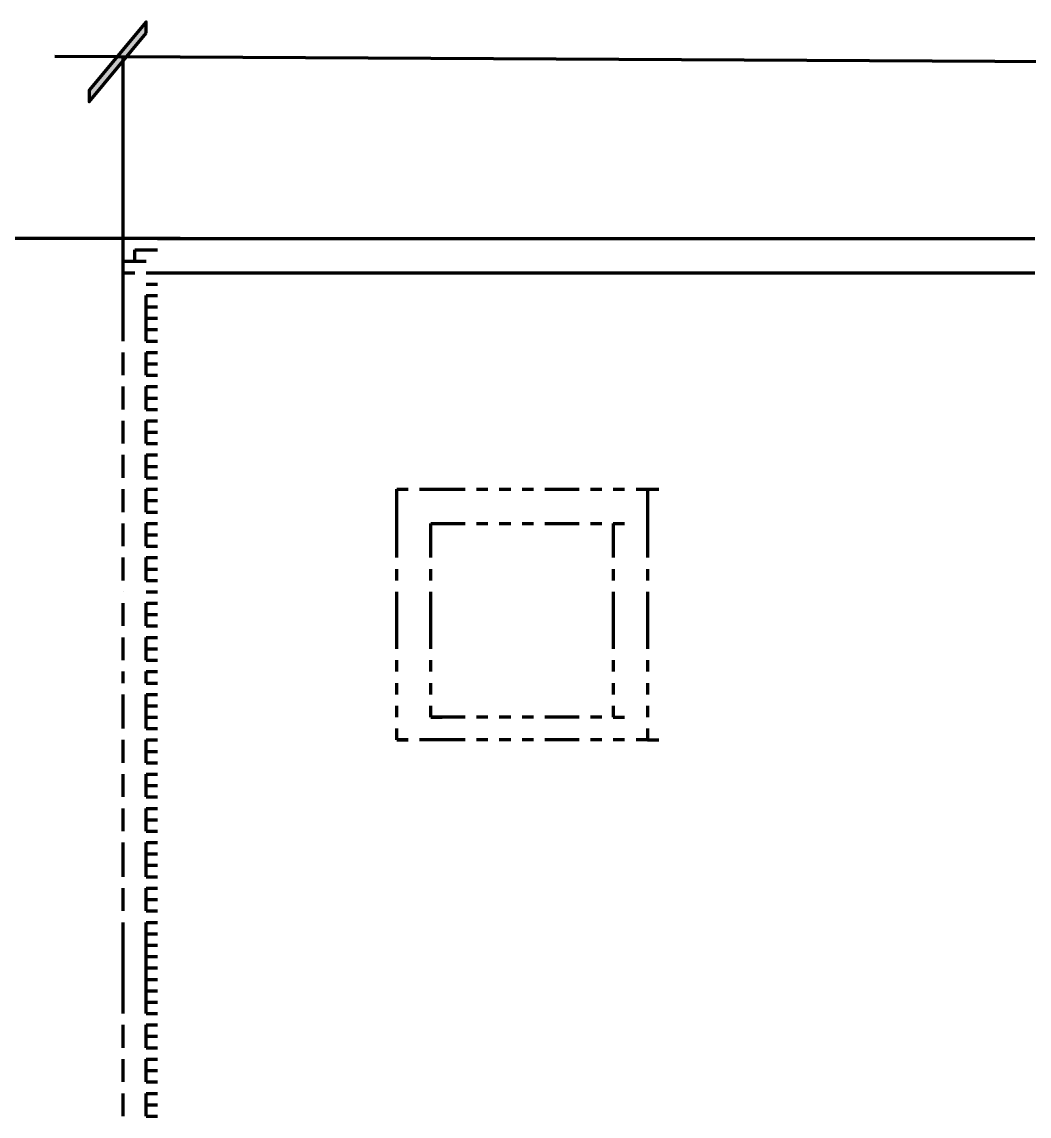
# Model space of a CAD drawing. Header units: inches. Extents: x 16 to 776, y 37 to 575.
# Drawn here: x 613.35 to 628.08, y 392.5 to 408.5 of the extents above; entities that cross this region are included whole.
import ezdxf

# ---------------------------------------------------------------- set-up
doc = ezdxf.new("R2010")
doc.units = ezdxf.units.IN
doc.header["$MEASUREMENT"] = 0
doc.layers.add('H', color=7, linetype='CONTINUOUS', lineweight=100)
doc.layers.add('P', color=250, linetype='CONTINUOUS', lineweight=100)

msp = doc.modelspace()

# ---------------------------------------------------------------- hatches: boundary and pattern name
at = {"layer": 'H', "linetype": 'Continuous'}
for points in [[(615.167, 408.333), (615.167, 408.5), (614.333, 407.333)], [(615.167, 408.5), (614.333, 407.333), (614.333, 407.5)]]:
    msp.add_hatch(color=0, dxfattribs=at).paths.add_polyline_path(points)

# ---------------------------------------------------------------- linework, layer by layer
at = {"layer": 'P', "color": 0, "linetype": 'Continuous'}
for points in [[(615.167, 408.333), (615.167, 408.5), (614.333, 407.5), (614.333, 407.333), (615.167, 408.333)], [(613.833, 408), (645, 407.833)], [(614.833, 404.333), (614.833, 408)], [(615.667, 405.333), (610.833, 405.333)], [(615.333, 405.333), (615.5, 405.333)], [(615.333, 405.333), (615.5, 405.333)], [(615.5, 405.333), (615.667, 405.333)], [(615.5, 405.333), (615.667, 405.333)], [(615.667, 405.333), (615.833, 405.333)], [(615.667, 405.333), (615.833, 405.333)], [(615.667, 405.333), (615.667, 405.333)], [(615.667, 405.333), (615.667, 405.333)], [(615.667, 405.333), (615.833, 405.333)], [(615.833, 405.333), (616, 405.333)], [(615.833, 405.333), (616, 405.333)], [(616, 405.333), (616, 405.333)], [(616, 405.333), (616, 405.333)], [(616, 405.333), (616.167, 405.333)], [(616.167, 405.333), (616.333, 405.333)], [(616.167, 405.333), (616.333, 405.333)], [(616.333, 405.333), (616.5, 405.333)], [(616.333, 405.333), (616.5, 405.333)], [(616.5, 405.333), (616.5, 405.333)], [(616.5, 405.333), (616.5, 405.333)], [(616.5, 405.333), (616.667, 405.333)], [(616.5, 405.333), (616.667, 405.333)], [(616.667, 405.333), (616.833, 405.333)], [(616.667, 405.333), (616.833, 405.333)], [(616.833, 405.333), (617, 405.333)], [(617, 405.333), (617, 405.333)], [(617, 405.333), (617, 405.333)], [(617, 405.333), (617.167, 405.333)], [(617, 405.333), (617.167, 405.333)], [(617.167, 405.333), (617.333, 405.333)], [(617.167, 405.333), (617.333, 405.333)], [(617.333, 405.333), (617.333, 405.333)], [(617.333, 405.333), (617.5, 405.333)], [(617.333, 405.333), (617.5, 405.333)], [(617.5, 405.333), (617.667, 405.333)], [(617.5, 405.333), (617.667, 405.333)], [(617.667, 405.333), (617.833, 405.333)], [(617.667, 405.333), (617.833, 405.333)], [(617.833, 405.333), (617.833, 405.333)], [(617.833, 405.333), (618, 405.333)], [(617.833, 405.333), (618, 405.333)], [(618, 405.333), (618.167, 405.333)], [(618, 405.333), (618.167, 405.333)], [(618.167, 405.333), (618.167, 405.333)], [(618.167, 405.333), (618.167, 405.333)], [(618.167, 405.333), (618.333, 405.333)], [(618.333, 405.333), (618.5, 405.333)], [(618.333, 405.333), (618.5, 405.333)], [(618.5, 405.333), (618.667, 405.333)], [(618.5, 405.333), (618.667, 405.333)], [(618.667, 405.333), (618.667, 405.333)], [(618.667, 405.333), (618.667, 405.333)], [(618.667, 405.333), (618.833, 405.333)], [(618.667, 405.333), (618.833, 405.333)], [(618.833, 405.333), (619, 405.333)], [(619, 405.333), (619, 405.333)], [(619, 405.333), (619, 405.333)], [(619, 405.333), (619.167, 405.333)], [(619, 405.333), (619.167, 405.333)], [(619.167, 405.333), (619.333, 405.333)], [(619.167, 405.333), (619.333, 405.333)], [(619.333, 405.333), (619.5, 405.333)], [(619.5, 405.333), (619.5, 405.333)], [(619.5, 405.333), (619.5, 405.333)], [(619.5, 405.333), (619.667, 405.333)], [(619.5, 405.333), (619.667, 405.333)], [(619.667, 405.333), (619.833, 405.333)], [(619.667, 405.333), (619.833, 405.333)], [(619.833, 405.333), (620, 405.333)], [(620, 405.333), (620, 405.333)], [(620, 405.333), (620, 405.333)], [(620, 405.333), (620.167, 405.333)], [(620, 405.333), (620.167, 405.333)], [(620.167, 405.333), (620.333, 405.333)], [(620.167, 405.333), (620.333, 405.333)], [(620.333, 405.333), (620.333, 405.333)], [(620.333, 405.333), (620.5, 405.333)], [(620.333, 405.333), (620.5, 405.333)], [(620.5, 405.333), (620.667, 405.333)], [(620.5, 405.333), (620.667, 405.333)], [(620.667, 405.333), (620.833, 405.333)], [(620.667, 405.333), (620.833, 405.333)], [(620.833, 405.333), (620.833, 405.333)], [(620.833, 405.333), (620.833, 405.333)], [(620.833, 405.333), (621, 405.333)], [(621, 405.333), (621.167, 405.333)], [(621, 405.333), (621.167, 405.333)], [(621.167, 405.333), (621.167, 405.333)], [(621.167, 405.333), (621.167, 405.333)], [(621.167, 405.333), (621.333, 405.333)], [(621.167, 405.333), (621.333, 405.333)], [(621.333, 405.333), (621.5, 405.333)], [(621.5, 405.333), (621.667, 405.333)], [(621.5, 405.333), (621.667, 405.333)], [(621.667, 405.333), (621.667, 405.333)], [(621.667, 405.333), (621.667, 405.333)], [(621.667, 405.333), (621.833, 405.333)], [(621.667, 405.333), (621.833, 405.333)], [(621.833, 405.333), (622, 405.333)], [(622, 405.333), (622, 405.333)], [(622, 405.333), (622, 405.333)], [(622, 405.333), (622.167, 405.333)], [(622, 405.333), (622.167, 405.333)], [(622.167, 405.333), (622.333, 405.333)], [(622.167, 405.333), (622.333, 405.333)], [(622.333, 405.333), (622.5, 405.333)], [(622.333, 405.333), (622.5, 405.333)], [(622.5, 405.333), (622.5, 405.333)], [(622.5, 405.333), (622.667, 405.333)], [(622.5, 405.333), (622.667, 405.333)], [(622.667, 405.333), (622.833, 405.333)], [(622.667, 405.333), (622.833, 405.333)], [(622.833, 405.333), (623, 405.333)], [(622.833, 405.333), (623, 405.333)], [(623, 405.333), (623, 405.333)], [(623, 405.333), (623, 405.333)], [(623, 405.333), (623.167, 405.333)], [(623.167, 405.333), (623.333, 405.333)], [(623.167, 405.333), (623.333, 405.333)], [(623.333, 405.333), (623.333, 405.333)], [(623.333, 405.333), (623.333, 405.333)], [(623.333, 405.333), (623.5, 405.333)], [(623.333, 405.333), (623.5, 405.333)], [(623.5, 405.333), (623.667, 405.333)], [(623.667, 405.333), (623.833, 405.333)], [(623.667, 405.333), (623.833, 405.333)], [(623.833, 405.333), (623.833, 405.333)], [(623.833, 405.333), (623.833, 405.333)], [(623.833, 405.333), (624, 405.333)], [(624, 405.333), (624.167, 405.333)], [(624, 405.333), (624.167, 405.333)], [(624.167, 405.333), (624.167, 405.333)], [(624.167, 405.333), (624.167, 405.333)], [(624.167, 405.333), (624.333, 405.333)], [(624.167, 405.333), (624.333, 405.333)], [(624.333, 405.333), (624.5, 405.333)], [(624.333, 405.333), (624.5, 405.333)], [(624.5, 405.333), (624.667, 405.333)], [(624.5, 405.333), (624.667, 405.333)], [(624.667, 405.333), (624.667, 405.333)], [(624.667, 405.333), (624.833, 405.333)], [(624.667, 405.333), (624.833, 405.333)], [(624.833, 405.333), (625, 405.333)], [(624.833, 405.333), (625, 405.333)], [(625, 405.333), (625, 405.333)], [(625, 405.333), (625, 405.333)], [(625, 405.333), (625.167, 405.333)], [(625.167, 405.333), (625.333, 405.333)], [(625.167, 405.333), (625.333, 405.333)], [(625.333, 405.333), (625.5, 405.333)], [(625.333, 405.333), (625.5, 405.333)], [(625.5, 405.333), (625.5, 405.333)], [(625.5, 405.333), (625.5, 405.333)], [(625.5, 405.333), (625.667, 405.333)], [(625.667, 405.333), (625.833, 405.333)], [(625.667, 405.333), (625.833, 405.333)], [(625.833, 405.333), (626, 405.333)], [(625.833, 405.333), (626, 405.333)], [(626, 405.333), (626, 405.333)], [(626, 405.333), (626, 405.333)], [(626, 405.333), (626.167, 405.333)], [(626.167, 405.333), (626.333, 405.333)], [(626.167, 405.333), (626.333, 405.333)], [(626.333, 405.333), (626.333, 405.333)], [(626.333, 405.333), (626.333, 405.333)], [(626.333, 405.333), (626.5, 405.333)], [(626.333, 405.333), (626.5, 405.333)], [(626.5, 405.333), (626.667, 405.333)], [(626.5, 405.333), (626.667, 405.333)], [(626.667, 405.333), (626.833, 405.333)], [(626.833, 405.333), (626.833, 405.333)], [(626.833, 405.333), (626.833, 405.333)], [(626.833, 405.333), (627, 405.333)], [(626.833, 405.333), (627, 405.333)], [(627, 405.333), (627.167, 405.333)], [(627, 405.333), (627.167, 405.333)], [(627.167, 405.333), (627.167, 405.333)], [(627.167, 405.333), (627.333, 405.333)], [(627.167, 405.333), (627.333, 405.333)], [(627.333, 405.333), (627.5, 405.333)], [(627.333, 405.333), (627.5, 405.333)], [(627.5, 405.333), (627.667, 405.333)], [(627.5, 405.333), (627.667, 405.333)], [(627.667, 405.333), (627.667, 405.333)], [(627.667, 405.333), (627.833, 405.333)], [(627.667, 405.333), (627.833, 405.333)], [(627.833, 405.333), (628, 405.333)], [(627.833, 405.333), (628, 405.333)], [(628, 405.333), (628, 405.333)], [(628, 405.333), (628, 405.333)], [(628, 405.333), (628.167, 405.333)], [(615, 405), (615, 405.167)], [(615, 405.167), (615.167, 405.167)], [(615.167, 405.167), (615.167, 405.167)], [(615.167, 405.167), (615.167, 405.167)], [(615.167, 405.167), (615.333, 405.167)], [(615.167, 405.167), (615.333, 405.167)], [(614.833, 405), (615, 405)], [(615, 405), (615.167, 405)], [(614.833, 404.833), (614.833, 404.833)], [(614.833, 404.833), (614.833, 404.833)], [(614.833, 404.833), (615, 404.833)], [(614.833, 404.833), (615, 404.833)], [(615.167, 404.833), (615.333, 404.833)], [(615.333, 404.833), (615.5, 404.833)], [(615.333, 404.833), (615.333, 404.833)], [(615.5, 404.833), (615.667, 404.833)], [(615.5, 404.833), (615.667, 404.833)], [(615.667, 404.833), (615.833, 404.833)], [(615.667, 404.833), (615.833, 404.833)], [(615.667, 404.833), (615.667, 404.833)], [(615.667, 404.833), (615.667, 404.833)], [(615.667, 404.833), (615.833, 404.833)], [(615.833, 404.833), (616, 404.833)], [(615.833, 404.833), (616, 404.833)], [(616, 404.833), (616, 404.833)], [(616, 404.833), (616, 404.833)], [(616, 404.833), (616.167, 404.833)], [(616.167, 404.833), (616.333, 404.833)], [(616.167, 404.833), (616.333, 404.833)], [(616.333, 404.833), (616.5, 404.833)], [(616.333, 404.833), (616.5, 404.833)], [(616.5, 404.833), (616.5, 404.833)], [(616.5, 404.833), (616.5, 404.833)], [(616.5, 404.833), (616.667, 404.833)], [(616.5, 404.833), (616.667, 404.833)], [(616.667, 404.833), (616.833, 404.833)], [(616.667, 404.833), (616.833, 404.833)], [(616.833, 404.833), (617, 404.833)], [(617, 404.833), (617, 404.833)], [(617, 404.833), (617, 404.833)], [(617, 404.833), (617.167, 404.833)], [(617, 404.833), (617.167, 404.833)], [(617.167, 404.833), (617.333, 404.833)], [(617.167, 404.833), (617.333, 404.833)], [(617.333, 404.833), (617.333, 404.833)], [(617.333, 404.833), (617.5, 404.833)], [(617.333, 404.833), (617.5, 404.833)], [(617.5, 404.833), (617.667, 404.833)], [(617.5, 404.833), (617.667, 404.833)], [(617.667, 404.833), (617.833, 404.833)], [(617.667, 404.833), (617.833, 404.833)], [(617.833, 404.833), (617.833, 404.833)], [(617.833, 404.833), (618, 404.833)], [(617.833, 404.833), (618, 404.833)], [(618, 404.833), (618.167, 404.833)], [(618, 404.833), (618.167, 404.833)], [(618.167, 404.833), (618.167, 404.833)], [(618.167, 404.833), (618.167, 404.833)], [(618.167, 404.833), (618.333, 404.833)], [(618.333, 404.833), (618.5, 404.833)], [(618.333, 404.833), (618.5, 404.833)], [(618.5, 404.833), (618.667, 404.833)], [(618.5, 404.833), (618.667, 404.833)], [(618.667, 404.833), (618.667, 404.833)], [(618.667, 404.833), (618.667, 404.833)], [(618.667, 404.833), (618.833, 404.833)], [(618.667, 404.833), (618.833, 404.833)], [(618.833, 404.833), (619, 404.833)], [(619, 404.833), (619, 404.833)], [(619, 404.833), (619, 404.833)], [(619, 404.833), (619.167, 404.833)], [(619, 404.833), (619.167, 404.833)], [(619.167, 404.833), (619.333, 404.833)], [(619.167, 404.833), (619.333, 404.833)], [(619.333, 404.833), (619.5, 404.833)], [(619.5, 404.833), (619.5, 404.833)], [(619.5, 404.833), (619.5, 404.833)], [(619.5, 404.833), (619.667, 404.833)], [(619.5, 404.833), (619.667, 404.833)], [(619.667, 404.833), (619.833, 404.833)], [(619.667, 404.833), (619.833, 404.833)], [(619.833, 404.833), (620, 404.833)], [(620, 404.833), (620, 404.833)], [(620, 404.833), (620, 404.833)], [(620, 404.833), (620.167, 404.833)], [(620, 404.833), (620.167, 404.833)], [(620.167, 404.833), (620.333, 404.833)], [(620.167, 404.833), (620.333, 404.833)], [(620.333, 404.833), (620.333, 404.833)], [(620.333, 404.833), (620.5, 404.833)], [(620.333, 404.833), (620.5, 404.833)], [(620.5, 404.833), (620.667, 404.833)], [(620.5, 404.833), (620.667, 404.833)], [(620.667, 404.833), (620.833, 404.833)], [(620.667, 404.833), (620.833, 404.833)], [(620.833, 404.833), (620.833, 404.833)], [(620.833, 404.833), (620.833, 404.833)], [(620.833, 404.833), (621, 404.833)], [(621, 404.833), (621.167, 404.833)], [(621, 404.833), (621.167, 404.833)], [(621.167, 404.833), (621.167, 404.833)], [(621.167, 404.833), (621.167, 404.833)], [(621.167, 404.833), (621.333, 404.833)], [(621.167, 404.833), (621.333, 404.833)], [(621.333, 404.833), (621.5, 404.833)], [(621.5, 404.833), (621.667, 404.833)], [(621.5, 404.833), (621.667, 404.833)], [(621.667, 404.833), (621.667, 404.833)], [(621.667, 404.833), (621.667, 404.833)], [(621.667, 404.833), (621.833, 404.833)], [(621.667, 404.833), (621.833, 404.833)], [(621.833, 404.833), (622, 404.833)], [(622, 404.833), (622, 404.833)], [(622, 404.833), (622, 404.833)], [(622, 404.833), (622.167, 404.833)], [(622, 404.833), (622.167, 404.833)], [(622.167, 404.833), (622.333, 404.833)], [(622.167, 404.833), (622.333, 404.833)], [(622.333, 404.833), (622.5, 404.833)], [(622.333, 404.833), (622.5, 404.833)], [(622.5, 404.833), (622.5, 404.833)], [(622.5, 404.833), (622.667, 404.833)], [(622.5, 404.833), (622.667, 404.833)], [(622.667, 404.833), (622.833, 404.833)], [(622.667, 404.833), (622.833, 404.833)], [(622.833, 404.833), (623, 404.833)], [(622.833, 404.833), (623, 404.833)], [(623, 404.833), (623, 404.833)], [(623, 404.833), (623, 404.833)], [(623, 404.833), (623.167, 404.833)], [(623.167, 404.833), (623.333, 404.833)], [(623.167, 404.833), (623.333, 404.833)], [(623.333, 404.833), (623.333, 404.833)], [(623.333, 404.833), (623.333, 404.833)], [(623.333, 404.833), (623.5, 404.833)], [(623.333, 404.833), (623.5, 404.833)], [(623.5, 404.833), (623.667, 404.833)], [(623.667, 404.833), (623.833, 404.833)], [(623.667, 404.833), (623.833, 404.833)], [(623.833, 404.833), (623.833, 404.833)], [(623.833, 404.833), (623.833, 404.833)], [(623.833, 404.833), (624, 404.833)], [(624, 404.833), (624.167, 404.833)], [(624, 404.833), (624.167, 404.833)], [(624.167, 404.833), (624.167, 404.833)], [(624.167, 404.833), (624.167, 404.833)], [(624.167, 404.833), (624.333, 404.833)], [(624.167, 404.833), (624.333, 404.833)], [(624.333, 404.833), (624.5, 404.833)], [(624.333, 404.833), (624.5, 404.833)], [(624.5, 404.833), (624.667, 404.833)], [(624.5, 404.833), (624.667, 404.833)], [(624.667, 404.833), (624.667, 404.833)], [(624.667, 404.833), (624.833, 404.833)], [(624.667, 404.833), (624.833, 404.833)], [(624.833, 404.833), (625, 404.833)], [(624.833, 404.833), (625, 404.833)], [(625, 404.833), (625, 404.833)], [(625, 404.833), (625, 404.833)], [(625, 404.833), (625.167, 404.833)], [(625.167, 404.833), (625.333, 404.833)], [(625.167, 404.833), (625.333, 404.833)], [(625.333, 404.833), (625.5, 404.833)], [(625.333, 404.833), (625.5, 404.833)], [(625.5, 404.833), (625.5, 404.833)], [(625.5, 404.833), (625.5, 404.833)], [(625.5, 404.833), (625.667, 404.833)], [(625.667, 404.833), (625.833, 404.833)], [(625.667, 404.833), (625.833, 404.833)], [(625.833, 404.833), (626, 404.833)], [(625.833, 404.833), (626, 404.833)], [(626, 404.833), (626, 404.833)], [(626, 404.833), (626, 404.833)], [(626, 404.833), (626.167, 404.833)], [(626.167, 404.833), (626.333, 404.833)], [(626.167, 404.833), (626.333, 404.833)], [(626.333, 404.833), (626.333, 404.833)], [(626.333, 404.833), (626.333, 404.833)], [(626.333, 404.833), (626.5, 404.833)], [(626.333, 404.833), (626.5, 404.833)], [(626.5, 404.833), (626.667, 404.833)], [(626.5, 404.833), (626.667, 404.833)], [(626.667, 404.833), (626.833, 404.833)], [(626.833, 404.833), (626.833, 404.833)], [(626.833, 404.833), (626.833, 404.833)], [(626.833, 404.833), (627, 404.833)], [(626.833, 404.833), (627, 404.833)], [(627, 404.833), (627.167, 404.833)], [(627, 404.833), (627.167, 404.833)], [(627.167, 404.833), (627.167, 404.833)], [(627.167, 404.833), (627.333, 404.833)], [(627.167, 404.833), (627.333, 404.833)], [(627.333, 404.833), (627.5, 404.833)], [(627.333, 404.833), (627.5, 404.833)], [(627.5, 404.833), (627.667, 404.833)], [(627.5, 404.833), (627.667, 404.833)], [(627.667, 404.833), (627.667, 404.833)], [(627.667, 404.833), (627.833, 404.833)], [(627.667, 404.833), (627.833, 404.833)], [(627.833, 404.833), (628, 404.833)], [(627.833, 404.833), (628, 404.833)], [(628, 404.833), (628, 404.833)], [(628, 404.833), (628, 404.833)], [(628, 404.833), (628.167, 404.833)], [(614.833, 404.5), (614.833, 404.667)], [(614.833, 404.667), (614.833, 404.667)], [(615.167, 404.667), (615.333, 404.667)], [(615.167, 404.667), (615.333, 404.667)], [(614.833, 404.333), (614.833, 404.5)], [(614.833, 404.5), (614.833, 404.5)], [(615.167, 404.333), (615.167, 404.5)], [(615.167, 404.5), (615.333, 404.5)], [(614.833, 404.167), (614.833, 404.333)], [(614.833, 404.333), (614.833, 404.333)], [(614.833, 404.333), (614.833, 404.333)], [(614.833, 404.333), (614.833, 404.333)], [(614.833, 404.333), (614.833, 404.333)], [(615.167, 404.167), (615.167, 404.333)], [(615.167, 404.333), (615.333, 404.333)], [(615.167, 404.333), (615.333, 404.333)], [(615.167, 404.333), (615.333, 404.333)], [(615.167, 404.333), (615.333, 404.333)], [(614.833, 404), (614.833, 404.167)], [(614.833, 404.167), (614.833, 404.167)], [(615.167, 404), (615.167, 404.167)], [(615.167, 404.167), (615.333, 404.167)], [(614.833, 403.833), (614.833, 404)], [(614.833, 404), (614.833, 404)], [(614.833, 404), (614.833, 404)], [(614.833, 404), (614.833, 404)], [(615.167, 403.833), (615.167, 404)], [(615.167, 404), (615.333, 404)], [(615.167, 404), (615.167, 404)], [(615.167, 404), (615.333, 404)], [(614.833, 403.833), (614.833, 403.833)], [(615.167, 403.833), (615.333, 403.833)], [(614.833, 403.5), (614.833, 403.667)], [(614.833, 403.667), (614.833, 403.667)], [(615.167, 403.5), (615.167, 403.667)], [(615.167, 403.667), (615.333, 403.667)], [(614.833, 403.333), (614.833, 403.5)], [(614.833, 403.5), (614.833, 403.5)], [(614.833, 403.5), (614.833, 403.5)], [(614.833, 403.5), (614.833, 403.5)], [(615.167, 403.333), (615.167, 403.5)], [(615.167, 403.5), (615.333, 403.5)], [(615.167, 403.5), (615.167, 403.5)], [(615.167, 403.5), (615.333, 403.5)], [(614.833, 403.333), (614.833, 403.333)], [(615.167, 403.333), (615.333, 403.333)], [(614.833, 403), (614.833, 403.167)], [(614.833, 403.167), (614.833, 403.167)], [(615.167, 403), (615.167, 403.167)], [(615.167, 403.167), (615.333, 403.167)], [(614.833, 402.833), (614.833, 403)], [(614.833, 403), (614.833, 403)], [(614.833, 403), (614.833, 403)], [(614.833, 403), (614.833, 403)], [(615.167, 402.833), (615.167, 403)], [(615.167, 403), (615.333, 403)], [(615.167, 403), (615.167, 403)], [(615.167, 403), (615.333, 403)], [(614.833, 402.833), (614.833, 402.833)], [(615.167, 402.833), (615.333, 402.833)], [(614.833, 402.5), (614.833, 402.667)], [(614.833, 402.667), (614.833, 402.667)], [(614.833, 402.667), (614.833, 402.667)], [(614.833, 402.667), (614.833, 402.667)], [(615.167, 402.5), (615.167, 402.667)], [(615.167, 402.667), (615.333, 402.667)], [(615.167, 402.667), (615.167, 402.667)], [(615.167, 402.667), (615.333, 402.667)], [(614.833, 402.333), (614.833, 402.5)], [(614.833, 402.5), (614.833, 402.5)], [(615.167, 402.333), (615.167, 402.5)], [(615.167, 402.5), (615.333, 402.5)], [(614.833, 402.333), (614.833, 402.333)], [(615.167, 402.333), (615.333, 402.333)], [(614.833, 402), (614.833, 402.167)], [(614.833, 402.167), (614.833, 402.167)], [(614.833, 402.167), (614.833, 402.167)], [(614.833, 402.167), (614.833, 402.167)], [(615.167, 402), (615.167, 402.167)], [(615.167, 402.167), (615.333, 402.167)], [(615.167, 402.167), (615.167, 402.167)], [(615.167, 402.167), (615.333, 402.167)], [(614.833, 401.833), (614.833, 402)], [(614.833, 402), (614.833, 402)], [(615.167, 401.833), (615.167, 402)], [(615.167, 402), (615.333, 402)], [(614.833, 401.833), (614.833, 401.833)], [(614.833, 401.833), (614.833, 401.833)], [(614.833, 401.833), (614.833, 401.833)], [(615.167, 401.833), (615.333, 401.833)], [(615.167, 401.833), (615.167, 401.833)], [(615.167, 401.833), (615.333, 401.833)], [(614.833, 401.5), (614.833, 401.667)], [(614.833, 401.667), (614.833, 401.667)], [(615.167, 401.5), (615.167, 401.667)], [(615.167, 401.667), (615.333, 401.667)], [(618.833, 401.667), (619, 401.667)], [(618.833, 401.333), (618.833, 401.667)], [(618.833, 401.667), (619, 401.667)], [(619.167, 401.667), (619.5, 401.667)], [(619.5, 401.667), (619.833, 401.667)], [(620, 401.667), (620.167, 401.667)], [(620.333, 401.667), (620.5, 401.667)], [(620.667, 401.667), (620.833, 401.667)], [(621, 401.667), (621.167, 401.667)], [(621.167, 401.667), (621.5, 401.667)], [(621.667, 401.667), (621.833, 401.667)], [(622, 401.667), (622.167, 401.667)], [(622.333, 401.667), (622.5, 401.667)], [(622.5, 401.667), (622.5, 401.333)], [(622.5, 401.667), (622.667, 401.667)], [(614.833, 401.333), (614.833, 401.5)], [(614.833, 401.5), (614.833, 401.5)], [(615.167, 401.333), (615.167, 401.5)], [(615.167, 401.5), (615.333, 401.5)], [(614.833, 401.333), (614.833, 401.333)], [(614.833, 401.333), (614.833, 401.333)], [(614.833, 401.333), (614.833, 401.333)], [(615.167, 401.333), (615.333, 401.333)], [(615.167, 401.333), (615.167, 401.333)], [(615.167, 401.333), (615.333, 401.333)], [(618.833, 401), (618.833, 401.333)], [(622.5, 401.333), (622.5, 401)], [(614.833, 401), (614.833, 401.167)], [(614.833, 401.167), (614.833, 401.167)], [(615.167, 401), (615.167, 401.167)], [(615.167, 401.167), (615.333, 401.167)], [(619.333, 401.167), (619.5, 401.167)], [(619.333, 401), (619.333, 401.167)], [(619.333, 401.167), (619.5, 401.167)], [(619.333, 401.167), (619.5, 401.167)], [(619.333, 401), (619.333, 401.167)], [(619.333, 401.167), (619.5, 401.167)], [(619.5, 401.167), (619.833, 401.167)], [(619.5, 401.167), (619.833, 401.167)], [(620, 401.167), (620.167, 401.167)], [(620, 401.167), (620.167, 401.167)], [(620.333, 401.167), (620.5, 401.167)], [(620.333, 401.167), (620.5, 401.167)], [(620.667, 401.167), (620.833, 401.167)], [(620.667, 401.167), (620.833, 401.167)], [(621, 401.167), (621.167, 401.167)], [(621, 401.167), (621.167, 401.167)], [(621.167, 401.167), (621.5, 401.167)], [(621.167, 401.167), (621.5, 401.167)], [(621.667, 401.167), (621.833, 401.167)], [(621.667, 401.167), (621.833, 401.167)], [(622, 401.167), (622, 401)], [(622, 401.167), (622, 401.167)], [(622, 401.167), (622.167, 401.167)], [(622, 401.167), (622, 401)], [(622, 401.167), (622, 401.167)], [(622, 401.167), (622.167, 401.167)], [(614.833, 400.833), (614.833, 401)], [(614.833, 401), (614.833, 401)], [(614.833, 401), (614.833, 401)], [(614.833, 401), (614.833, 401)], [(615.167, 400.833), (615.167, 401)], [(615.167, 401), (615.333, 401)], [(615.167, 401), (615.167, 401)], [(615.167, 401), (615.333, 401)], [(618.833, 400.667), (618.833, 401)], [(619.333, 400.667), (619.333, 401)], [(619.333, 400.667), (619.333, 401)], [(622, 401), (622, 400.667)], [(622, 401), (622, 400.667)], [(622.5, 401), (622.5, 400.667)], [(614.833, 400.833), (614.833, 400.833)], [(615.167, 400.833), (615.333, 400.833)], [(614.833, 400.5), (614.833, 400.667)], [(614.833, 400.667), (614.833, 400.667)], [(615.167, 400.5), (615.167, 400.667)], [(615.167, 400.667), (615.333, 400.667)], [(614.833, 400.333), (614.833, 400.5)], [(614.833, 400.5), (614.833, 400.5)], [(614.833, 400.5), (614.833, 400.5)], [(614.833, 400.5), (614.833, 400.5)], [(615.167, 400.333), (615.167, 400.5)], [(615.167, 400.5), (615.333, 400.5)], [(615.167, 400.5), (615.167, 400.5)], [(615.167, 400.5), (615.333, 400.5)], [(618.833, 400.333), (618.833, 400.5)], [(619.333, 400.333), (619.333, 400.5)], [(619.333, 400.333), (619.333, 400.5)], [(622, 400.5), (622, 400.333)], [(622, 400.5), (622, 400.333)], [(622.5, 400.5), (622.5, 400.333)], [(614.833, 400.333), (614.833, 400.333)], [(615.167, 400.333), (615.333, 400.333)], [(614.833, 400.167), (614.833, 400.167)], [(614.833, 400.167), (614.833, 400.167)], [(615.167, 400.167), (615.333, 400.167)], [(615.167, 400.167), (615.333, 400.167)], [(618.833, 400), (618.833, 400.167)], [(619.333, 400), (619.333, 400.167)], [(619.333, 400), (619.333, 400.167)], [(622, 400.167), (622, 400)], [(622, 400.167), (622, 400)], [(622.5, 400.167), (622.5, 400)], [(614.833, 399.833), (614.833, 400)], [(614.833, 400), (614.833, 400)], [(614.833, 400), (614.833, 400)], [(614.833, 400), (614.833, 400)], [(615.167, 399.833), (615.167, 400)], [(615.167, 400), (615.333, 400)], [(615.167, 400), (615.333, 400)], [(615.167, 400), (615.333, 400)], [(618.833, 399.667), (618.833, 400)], [(619.333, 399.667), (619.333, 400)], [(619.333, 399.667), (619.333, 400)], [(622, 400), (622, 399.667)], [(622, 400), (622, 399.667)], [(622.5, 400), (622.5, 399.667)], [(614.833, 399.667), (614.833, 399.833)], [(614.833, 399.833), (614.833, 399.833)], [(615.167, 399.667), (615.167, 399.833)], [(615.167, 399.833), (615.333, 399.833)], [(614.833, 399.667), (614.833, 399.667)], [(614.833, 399.667), (614.833, 399.667)], [(614.833, 399.667), (614.833, 399.667)], [(615.167, 399.667), (615.333, 399.667)], [(615.167, 399.667), (615.333, 399.667)], [(615.167, 399.667), (615.333, 399.667)], [(618.833, 399.333), (618.833, 399.667)], [(619.333, 399.333), (619.333, 399.667)], [(619.333, 399.333), (619.333, 399.667)], [(622, 399.667), (622, 399.333)], [(622, 399.667), (622, 399.333)], [(622.5, 399.667), (622.5, 399.333)], [(614.833, 399.333), (614.833, 399.5)], [(614.833, 399.5), (614.833, 399.5)], [(615.167, 399.333), (615.167, 399.5)], [(615.167, 399.5), (615.333, 399.5)], [(614.833, 399.167), (614.833, 399.333)], [(614.833, 399.333), (614.833, 399.333)], [(615.167, 399.167), (615.167, 399.333)], [(615.167, 399.333), (615.333, 399.333)], [(614.833, 399.167), (614.833, 399.167)], [(614.833, 399.167), (614.833, 399.167)], [(614.833, 399.167), (614.833, 399.167)], [(615.167, 399.167), (615.333, 399.167)], [(615.167, 399.167), (615.333, 399.167)], [(615.167, 399.167), (615.333, 399.167)], [(618.833, 399), (618.833, 399.167)], [(619.333, 399), (619.333, 399.167)], [(619.333, 399), (619.333, 399.167)], [(622, 399.167), (622, 399)], [(622, 399.167), (622, 399)], [(622.5, 399.167), (622.5, 399)], [(614.833, 398.833), (614.833, 399)], [(614.833, 399), (614.833, 399)], [(615.167, 398.833), (615.167, 399)], [(615.167, 399), (615.333, 399)], [(614.833, 398.833), (614.833, 398.833)], [(614.833, 398.833), (614.833, 398.833)], [(614.833, 398.833), (614.833, 398.833)], [(615.167, 398.833), (615.333, 398.833)], [(615.167, 398.833), (615.167, 398.833)], [(615.167, 398.833), (615.333, 398.833)], [(618.833, 398.667), (618.833, 398.833)], [(619.333, 398.667), (619.333, 398.833)], [(619.333, 398.667), (619.333, 398.833)], [(622, 398.833), (622, 398.667)], [(622, 398.833), (622, 398.667)], [(622.5, 398.833), (622.5, 398.667)], [(614.833, 398.5), (614.833, 398.667)], [(614.833, 398.667), (614.833, 398.667)], [(615.167, 398.5), (615.167, 398.667)], [(615.167, 398.667), (615.333, 398.667)], [(614.833, 398.333), (614.833, 398.5)], [(614.833, 398.5), (614.833, 398.5)], [(615.167, 398.333), (615.167, 398.5)], [(615.167, 398.5), (615.333, 398.5)], [(618.833, 398.333), (618.833, 398.5)], [(619.333, 398.333), (619.333, 398.5)], [(619.333, 398.333), (619.333, 398.5)], [(622, 398.5), (622, 398.333)], [(622, 398.5), (622, 398.333)], [(622.5, 398.5), (622.5, 398.333)], [(614.833, 398.167), (614.833, 398.333)], [(614.833, 398.333), (614.833, 398.333)], [(614.833, 398.333), (614.833, 398.333)], [(614.833, 398.333), (614.833, 398.333)], [(615.167, 398.167), (615.167, 398.333)], [(615.167, 398.333), (615.333, 398.333)], [(615.167, 398.333), (615.167, 398.333)], [(615.167, 398.333), (615.333, 398.333)], [(619.5, 398.333), (619.333, 398.333)], [(619.333, 398.333), (619.5, 398.333)], [(619.5, 398.333), (619.333, 398.333)], [(619.333, 398.333), (619.5, 398.333)], [(619.833, 398.333), (619.5, 398.333)], [(619.833, 398.333), (619.5, 398.333)], [(620.167, 398.333), (620, 398.333)], [(620.167, 398.333), (620, 398.333)], [(620.5, 398.333), (620.333, 398.333)], [(620.5, 398.333), (620.333, 398.333)], [(620.833, 398.333), (620.667, 398.333)], [(620.833, 398.333), (620.667, 398.333)], [(621.167, 398.333), (621, 398.333)], [(621.167, 398.333), (621, 398.333)], [(621.5, 398.333), (621.167, 398.333)], [(621.5, 398.333), (621.167, 398.333)], [(621.833, 398.333), (621.667, 398.333)], [(621.833, 398.333), (621.667, 398.333)], [(622, 398.333), (622, 398.333)], [(622, 398.333), (622.167, 398.333)], [(622, 398.333), (622, 398.333)], [(622, 398.333), (622.167, 398.333)], [(614.833, 398.167), (614.833, 398.167)], [(615.167, 398.167), (615.333, 398.167)], [(618.833, 398), (618.833, 398.167)], [(622.5, 398.167), (622.5, 398)], [(614.833, 397.833), (614.833, 398)], [(614.833, 398), (614.833, 398)], [(614.833, 398), (614.833, 398)], [(614.833, 398), (614.833, 398)], [(615.167, 397.833), (615.167, 398)], [(615.167, 398), (615.333, 398)], [(615.167, 398), (615.333, 398)], [(615.167, 398), (615.333, 398)], [(619, 398), (618.833, 398)], [(618.833, 398), (619, 398)], [(619.5, 398), (619.167, 398)], [(619.833, 398), (619.5, 398)], [(620.167, 398), (620, 398)], [(620.5, 398), (620.333, 398)], [(620.833, 398), (620.667, 398)], [(621.167, 398), (621, 398)], [(621.5, 398), (621.167, 398)], [(621.833, 398), (621.667, 398)], [(622.167, 398), (622, 398)], [(622.5, 398), (622.333, 398)], [(622.5, 398), (622.667, 398)], [(614.833, 397.667), (614.833, 397.833)], [(614.833, 397.833), (614.833, 397.833)], [(615.167, 397.667), (615.167, 397.833)], [(615.167, 397.833), (615.333, 397.833)], [(614.833, 397.667), (614.833, 397.667)], [(615.167, 397.667), (615.333, 397.667)], [(614.833, 397.333), (614.833, 397.5)], [(614.833, 397.5), (614.833, 397.5)], [(614.833, 397.5), (614.833, 397.5)], [(614.833, 397.5), (614.833, 397.5)], [(615.167, 397.333), (615.167, 397.5)], [(615.167, 397.5), (615.333, 397.5)], [(615.167, 397.5), (615.333, 397.5)], [(615.167, 397.5), (615.333, 397.5)], [(614.833, 397.167), (614.833, 397.333)], [(614.833, 397.333), (614.833, 397.333)], [(615.167, 397.167), (615.167, 397.333)], [(615.167, 397.333), (615.333, 397.333)], [(614.833, 397.167), (614.833, 397.167)], [(615.167, 397.167), (615.333, 397.167)], [(614.833, 396.833), (614.833, 397)], [(614.833, 397), (614.833, 397)], [(614.833, 397), (614.833, 397)], [(614.833, 397), (614.833, 397)], [(615.167, 396.833), (615.167, 397)], [(615.167, 397), (615.333, 397)], [(615.167, 397), (615.333, 397)], [(615.167, 397), (615.333, 397)], [(614.833, 396.667), (614.833, 396.833)], [(614.833, 396.833), (614.833, 396.833)], [(615.167, 396.667), (615.167, 396.833)], [(615.167, 396.833), (615.333, 396.833)], [(614.833, 396.667), (614.833, 396.667)], [(614.833, 396.667), (614.833, 396.667)], [(614.833, 396.667), (614.833, 396.667)], [(615.167, 396.667), (615.333, 396.667)], [(615.167, 396.667), (615.333, 396.667)], [(615.167, 396.667), (615.333, 396.667)], [(614.833, 396.333), (614.833, 396.5)], [(614.833, 396.5), (614.833, 396.5)], [(615.167, 396.333), (615.167, 396.5)], [(615.167, 396.5), (615.333, 396.5)], [(614.833, 396.167), (614.833, 396.333)], [(614.833, 396.333), (614.833, 396.333)], [(615.167, 396.167), (615.167, 396.333)], [(615.167, 396.333), (615.333, 396.333)], [(614.833, 396), (614.833, 396.167)], [(614.833, 396.167), (614.833, 396.167)], [(614.833, 396.167), (614.833, 396.167)], [(614.833, 396.167), (614.833, 396.167)], [(615.167, 396), (615.167, 396.167)], [(615.167, 396.167), (615.333, 396.167)], [(615.167, 396.167), (615.167, 396.167)], [(615.167, 396.167), (615.333, 396.167)], [(614.833, 396), (614.833, 396)], [(615.167, 396), (615.333, 396)], [(614.833, 395.667), (614.833, 395.833)], [(614.833, 395.833), (614.833, 395.833)], [(614.833, 395.833), (614.833, 395.833)], [(614.833, 395.833), (614.833, 395.833)], [(615.167, 395.667), (615.167, 395.833)], [(615.167, 395.833), (615.333, 395.833)], [(615.167, 395.833), (615.167, 395.833)], [(615.167, 395.833), (615.333, 395.833)], [(614.833, 395.5), (614.833, 395.667)], [(614.833, 395.667), (614.833, 395.667)], [(615.167, 395.5), (615.167, 395.667)], [(615.167, 395.667), (615.333, 395.667)], [(614.833, 395.5), (614.833, 395.5)], [(615.167, 395.5), (615.333, 395.5)], [(614.833, 395.167), (614.833, 395.333)], [(614.833, 395.333), (614.833, 395.333)], [(614.833, 395.333), (614.833, 395.333)], [(614.833, 395.333), (614.833, 395.333)], [(615.167, 395.167), (615.167, 395.333)], [(615.167, 395.333), (615.333, 395.333)], [(615.167, 395.333), (615.167, 395.333)], [(615.167, 395.333), (615.333, 395.333)], [(614.833, 395), (614.833, 395.167)], [(614.833, 395.167), (614.833, 395.167)], [(615.167, 395), (615.167, 395.167)], [(615.167, 395.167), (615.333, 395.167)], [(614.833, 394.833), (614.833, 395)], [(614.833, 395), (614.833, 395)], [(614.833, 395), (614.833, 395)], [(615.167, 394.833), (615.167, 395)], [(615.167, 395), (615.333, 395)], [(615.167, 395), (615.333, 395)], [(614.833, 394.667), (614.833, 394.833)], [(614.833, 394.833), (614.833, 394.833)], [(615.167, 394.667), (615.167, 394.833)], [(615.167, 394.833), (615.333, 394.833)], [(614.833, 394.5), (614.833, 394.667)], [(614.833, 394.667), (614.833, 394.667)], [(615.167, 394.5), (615.167, 394.667)], [(615.167, 394.667), (615.333, 394.667)], [(614.833, 394.333), (614.833, 394.5)], [(614.833, 394.5), (614.833, 394.5)], [(614.833, 394.5), (614.833, 394.5)], [(615.167, 394.333), (615.167, 394.5)], [(615.167, 394.5), (615.333, 394.5)], [(615.167, 394.5), (615.333, 394.5)], [(614.833, 394.167), (614.833, 394.333)], [(614.833, 394.333), (614.833, 394.333)], [(615.167, 394.167), (615.167, 394.333)], [(615.167, 394.333), (615.333, 394.333)], [(614.833, 394), (614.833, 394.167)], [(614.833, 394.167), (614.833, 394.167)], [(615.167, 394), (615.167, 394.167)], [(615.167, 394.167), (615.333, 394.167)], [(614.833, 394), (614.833, 394)], [(614.833, 394), (614.833, 394)], [(614.833, 394), (614.833, 394)], [(615.167, 394), (615.333, 394)], [(615.167, 394), (615.167, 394)], [(615.167, 394), (615.333, 394)], [(614.833, 393.667), (614.833, 393.833)], [(614.833, 393.833), (614.833, 393.833)], [(615.167, 393.667), (615.167, 393.833)], [(615.167, 393.833), (615.333, 393.833)], [(614.833, 393.5), (614.833, 393.667)], [(614.833, 393.667), (614.833, 393.667)], [(614.833, 393.667), (614.833, 393.667)], [(614.833, 393.667), (614.833, 393.667)], [(615.167, 393.5), (615.167, 393.667)], [(615.167, 393.667), (615.333, 393.667)], [(615.167, 393.667), (615.167, 393.667)], [(615.167, 393.667), (615.333, 393.667)], [(614.833, 393.5), (614.833, 393.5)], [(615.167, 393.5), (615.333, 393.5)], [(614.833, 393.167), (614.833, 393.333)], [(614.833, 393.333), (614.833, 393.333)], [(615.167, 393.167), (615.167, 393.333)], [(615.167, 393.333), (615.333, 393.333)], [(614.833, 393), (614.833, 393.167)], [(614.833, 393.167), (614.833, 393.167)], [(614.833, 393.167), (614.833, 393.167)], [(614.833, 393.167), (614.833, 393.167)], [(615.167, 393), (615.167, 393.167)], [(615.167, 393.167), (615.333, 393.167)], [(615.167, 393.167), (615.167, 393.167)], [(615.167, 393.167), (615.333, 393.167)], [(614.833, 393), (614.833, 393)], [(615.167, 393), (615.333, 393)], [(614.833, 392.667), (614.833, 392.833)], [(614.833, 392.833), (614.833, 392.833)], [(614.833, 392.833), (614.833, 392.833)], [(614.833, 392.833), (614.833, 392.833)], [(615.167, 392.667), (615.167, 392.833)], [(615.167, 392.833), (615.333, 392.833)], [(615.167, 392.833), (615.167, 392.833)], [(615.167, 392.833), (615.333, 392.833)], [(614.833, 392.5), (614.833, 392.667)], [(614.833, 392.667), (614.833, 392.667)], [(615.167, 392.5), (615.167, 392.667)], [(615.167, 392.667), (615.333, 392.667)], [(614.833, 392.5), (614.833, 392.5)], [(615.167, 392.5), (615.333, 392.5)]]:
    msp.add_lwpolyline(points, dxfattribs=at)

doc.saveas('drawing.dxf')
